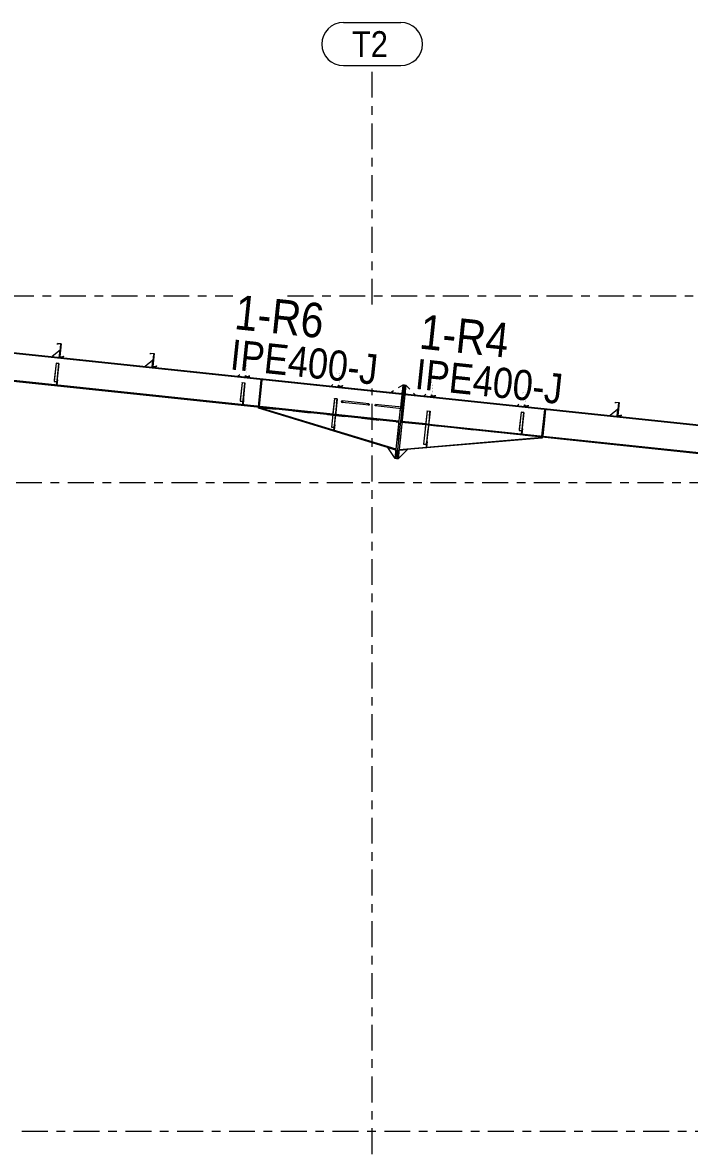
# Model space of a CAD drawing. Header units: millimetres. Extents: x -49 to 773, y -79 to 495.
# Drawn here: x 410.8 to 488, y 14.4 to 145.2 of the extents above; entities that cross this region are included whole.
import ezdxf

# ---------------------------------------------------------------- set-up
doc = ezdxf.new("R2010")
doc.units = ezdxf.units.MM
for name, pattern in [('XKITLINE00', [0]), ('XKITLINE02', [4, 2, -2]), ('XKITLINE03', [6, 3, -1, 1, -1])]:
    doc.linetypes.add(name, pattern=pattern)
for name, color, linetype, lineweight in [('Part', 2, 'Continuous', 0), ('PartMark', 7, 'Continuous', 0), ('S-grid', 1, 'Continuous', 0)]:
    doc.layers.add(name, color=color, linetype=linetype, lineweight=lineweight)
doc.styles.add('ARIAL', font='ARIAL.TTF')

# ---------------------------------------------------------------- blocks, each defined once
blk = doc.blocks.new('*A77')
at = {"layer": 'Part'}
blk.add_hatch(color=3, dxfattribs=at).paths.add_polyline_path([(457.62, 100.14), (457.62, 100.17), (457.96, 100.13), (457.9, 99.56), (457.88, 99.57), (457.94, 100.11)], flags=17)
blk = doc.blocks.new('*A78')
at = {"layer": 'Part'}
blk.add_hatch(color=3, dxfattribs=at).paths.add_polyline_path([(468.5, 100.03), (468.5, 100.05), (468.84, 100.01), (468.79, 99.59), (468.77, 99.59), (468.82, 99.99)], flags=17)
blk = doc.blocks.new('*A83')
at = {"layer": 'Part'}
blk.add_hatch(color=3, dxfattribs=at).paths.add_polyline_path([(414.63, 105.71), (414.64, 105.73), (414.97, 105.69), (414.92, 105.27), (414.91, 105.28), (414.95, 105.68)], flags=17)
blk = doc.blocks.new('*A114')
at = {"layer": 'Part'}
blk.add_hatch(color=3, dxfattribs=at).paths.add_polyline_path([(415.45, 106.43), (415.46, 106.54), (415.48, 106.54), (415.46, 106.41), (415.05, 106.46), (415.21, 107.95), (414.82, 107.99), (414.81, 107.88), (414.79, 107.88), (414.81, 108.01), (415.22, 107.96), (415.06, 106.47)], flags=17)
blk = doc.blocks.new('*A115')
at = {"layer": 'Part'}
blk.add_hatch(color=3, dxfattribs=at).paths.add_polyline_path([(415.45, 106.43), (415.46, 106.54), (415.48, 106.54), (415.46, 106.41), (415.05, 106.46), (415.21, 107.95), (414.82, 107.99), (414.81, 107.88), (414.79, 107.88), (414.81, 108.01), (415.22, 107.96), (415.06, 106.47)], flags=17)
blk = doc.blocks.new('*A130')
at = {"layer": 'Part'}
blk.add_hatch(color=3, dxfattribs=at).paths.add_polyline_path([(458.54, 101.88), (458.56, 101.99), (458.57, 101.99), (458.56, 101.87), (458.14, 101.91), (458.3, 103.4), (457.92, 103.45), (457.9, 103.34), (457.89, 103.34), (457.9, 103.46), (458.32, 103.42), (458.16, 101.92)], flags=17)
blk = doc.blocks.new('*A131')
at = {"layer": 'Part'}
blk.add_hatch(color=3, dxfattribs=at).paths.add_polyline_path([(458.54, 101.88), (458.56, 101.99), (458.57, 101.99), (458.56, 101.87), (458.14, 101.91), (458.3, 103.4), (457.92, 103.45), (457.9, 103.34), (457.89, 103.34), (457.9, 103.46), (458.32, 103.42), (458.16, 101.92)], flags=17)
blk = doc.blocks.new('*A132')
at = {"layer": 'Part'}
blk.add_hatch(color=3, dxfattribs=at).paths.add_polyline_path([(469.32, 100.75), (469.33, 100.86), (469.34, 100.86), (469.33, 100.73), (468.92, 100.77), (469.07, 102.27), (468.69, 102.31), (468.68, 102.2), (468.66, 102.2), (468.68, 102.33), (469.09, 102.28), (468.93, 100.79)], flags=17)
blk = doc.blocks.new('*A133')
at = {"layer": 'Part'}
blk.add_hatch(color=3, dxfattribs=at).paths.add_polyline_path([(469.32, 100.75), (469.33, 100.86), (469.34, 100.86), (469.33, 100.73), (468.92, 100.77), (469.07, 102.27), (468.69, 102.31), (468.68, 102.2), (468.66, 102.2), (468.68, 102.33), (469.09, 102.28), (468.93, 100.79)], flags=17)
blk = doc.blocks.new('*A134')
at = {"layer": 'Part'}
blk.add_hatch(color=3, dxfattribs=at).paths.add_polyline_path([(480.09, 99.61), (480.1, 99.72), (480.12, 99.72), (480.1, 99.59), (479.69, 99.64), (479.85, 101.13), (479.46, 101.17), (479.45, 101.06), (479.44, 101.06), (479.45, 101.19), (479.86, 101.15), (479.71, 99.65)], flags=17)
blk = doc.blocks.new('*A135')
at = {"layer": 'Part'}
blk.add_hatch(color=3, dxfattribs=at).paths.add_polyline_path([(480.09, 99.61), (480.1, 99.72), (480.12, 99.72), (480.1, 99.59), (479.69, 99.64), (479.85, 101.13), (479.46, 101.17), (479.45, 101.06), (479.44, 101.06), (479.45, 101.19), (479.86, 101.15), (479.71, 99.65)], flags=17)
blk = doc.blocks.new('*A153')
at = {"layer": 'Part'}
blk.add_hatch(color=3, dxfattribs=at).paths.add_polyline_path([(454.73, 100.6), (454.8, 100.56), (454.83, 100.5), (454.79, 100.45), (454.71, 100.43), (454.63, 100.46), (454.61, 100.52), (454.65, 100.58)], flags=17)
blk = doc.blocks.new('*A155')
at = {"layer": 'Part'}
blk.add_hatch(color=3, dxfattribs=at).paths.add_polyline_path([(426.22, 105.29), (426.23, 105.4), (426.25, 105.4), (426.24, 105.28), (425.82, 105.32), (425.98, 106.81), (425.59, 106.85), (425.58, 106.74), (425.57, 106.75), (425.58, 106.87), (426, 106.83), (425.84, 105.33)], flags=17)
blk = doc.blocks.new('*A156')
at = {"layer": 'Part'}
blk.add_hatch(color=3, dxfattribs=at).paths.add_polyline_path([(426.22, 105.29), (426.23, 105.4), (426.25, 105.4), (426.24, 105.28), (425.82, 105.32), (425.98, 106.81), (425.59, 106.85), (425.58, 106.74), (425.57, 106.75), (425.58, 106.87), (426, 106.83), (425.84, 105.33)], flags=17)
blk = doc.blocks.new('*A157')
at = {"layer": 'Part'}
blk.add_hatch(color=3, dxfattribs=at).paths.add_polyline_path([(437, 104.16), (437.01, 104.27), (437.02, 104.26), (437.01, 104.14), (436.6, 104.18), (436.75, 105.68), (436.37, 105.72), (436.36, 105.61), (436.34, 105.61), (436.36, 105.73), (436.77, 105.69), (436.61, 104.2)], flags=17)
blk = doc.blocks.new('*A158')
at = {"layer": 'Part'}
blk.add_hatch(color=3, dxfattribs=at).paths.add_polyline_path([(437, 104.16), (437.01, 104.27), (437.02, 104.26), (437.01, 104.14), (436.6, 104.18), (436.75, 105.68), (436.37, 105.72), (436.36, 105.61), (436.34, 105.61), (436.36, 105.73), (436.77, 105.69), (436.61, 104.2)], flags=17)
blk = doc.blocks.new('*A159')
at = {"layer": 'Part'}
blk.add_hatch(color=3, dxfattribs=at).paths.add_polyline_path([(447.77, 103.02), (447.78, 103.13), (447.8, 103.13), (447.78, 103), (447.37, 103.05), (447.53, 104.54), (447.14, 104.58), (447.13, 104.47), (447.12, 104.47), (447.13, 104.6), (447.54, 104.55), (447.39, 103.06)], flags=17)
blk = doc.blocks.new('*A160')
at = {"layer": 'Part'}
blk.add_hatch(color=3, dxfattribs=at).paths.add_polyline_path([(447.77, 103.02), (447.78, 103.13), (447.8, 103.13), (447.78, 103), (447.37, 103.05), (447.53, 104.54), (447.14, 104.58), (447.13, 104.47), (447.12, 104.47), (447.13, 104.6), (447.54, 104.55), (447.39, 103.06)], flags=17)
blk = doc.blocks.new('*A161')
at = {"layer": 'Part'}
blk.add_hatch(color=3, dxfattribs=at).paths.add_polyline_path([(447.79, 101.33), (447.87, 101.29), (447.89, 101.23), (447.85, 101.18), (447.77, 101.16), (447.7, 101.19), (447.67, 101.26), (447.71, 101.31)], flags=17)
blk = doc.blocks.new('*A162')
at = {"layer": 'Part'}
blk.add_hatch(color=3, dxfattribs=at).paths.add_polyline_path([(446.88, 101.59), (446.88, 101.62), (447.21, 101.58), (447.16, 101.06), (447.14, 101.07), (447.2, 101.56)], flags=17)
blk = doc.blocks.new('*A163')
at = {"layer": 'Part'}
blk.add_hatch(color=3, dxfattribs=at).paths.add_polyline_path([(436.18, 103.44), (436.18, 103.46), (436.52, 103.42), (436.47, 103), (436.45, 103), (436.5, 103.4)], flags=17)
blk = doc.blocks.new('*A398')
at = {"layer": 'S-grid', "color": 1, "linetype": 'XKITLINE03', "lineweight": 0}
for p, q in [((259.07, 113.54), (435.1, 113.54)), ((441.46, 113.54), (568.22, 113.54))]:
    blk.add_line(p, q, dxfattribs=at)
blk = doc.blocks.new('*A399')
at = {"layer": 'S-grid', "color": 1, "linetype": 'XKITLINE03', "lineweight": 0}
blk.add_line((-10, 91.88), (568.22, 91.88), dxfattribs=at)
blk = doc.blocks.new('*A400')
at = {"layer": 'S-grid', "color": 1, "linetype": 'XKITLINE03', "lineweight": 0}
blk.add_line((56.67, 16.67), (568.22, 16.67), dxfattribs=at)
blk = doc.blocks.new('*A681')
at = {"layer": 'S-grid', "color": 1, "linetype": 'XKITLINE03', "lineweight": 0}
for p, q in [((451.25, 112.51), (451.25, 140.21)), ((451.25, -10), (451.25, 102.76))]:
    blk.add_line(p, q, dxfattribs=at)
at = {"layer": 'S-grid', "color": 3, "style": 'ARIAL', "width": 0.85}
blk.add_text('T2', height=3, dxfattribs=at).set_placement((448.92, 141.21))
blk = doc.blocks.new('*A685')
at = {"layer": 'Part', "color": 7, "linetype": 'XKITLINE02', "lineweight": 0}
for p, q in [((382.07, 109.74), (381.74, 106.64)), ((382.07, 109.77), (382.08, 109.85)), ((454.72, 102.19), (454.37, 98.87)), ((447.01, 99.65), (446.68, 99.68)), ((447.02, 99.76), (446.69, 99.79))]:
    blk.add_line(p, q, dxfattribs=at)
at = {"layer": 'Part', "color": 2, "linetype": 'XKITLINE00', "lineweight": 0}
for p, q in [((382.07, 109.77), (382.07, 109.74)), ((454.71, 102.08), (382.07, 109.74)), ((382.08, 109.85), (454.72, 102.19)), ((381.74, 106.64), (381.73, 106.54)), ((446.68, 99.68), (381.73, 106.54)), ((446.69, 99.79), (381.74, 106.64)), ((454.37, 98.87), (447.01, 99.65)), ((454.38, 98.98), (447.02, 99.76))]:
    blk.add_line(p, q, dxfattribs=at)
blk = doc.blocks.new('*A701')
at = {"layer": 'Part', "color": 7, "linetype": 'XKITLINE02', "lineweight": 0}
for p, q in [((454.69, 98.72), (454.36, 95.61)), ((470.96, 97.12), (454.82, 98.83))]:
    blk.add_line(p, q, dxfattribs=at)
at = {"layer": 'Part', "color": 2, "linetype": 'XKITLINE00', "lineweight": 0}
for p, q in [((454.82, 98.83), (454.69, 98.72)), ((470.96, 97.02), (454.36, 95.61)), ((454.37, 95.72), (470.96, 97.12)), ((470.96, 97.12), (470.96, 97.02))]:
    blk.add_line(p, q, dxfattribs=at)
blk = doc.blocks.new('*A702')
at = {"layer": 'Part', "color": 7, "linetype": 'XKITLINE02', "lineweight": 0}
for p, q in [((457.58, 96.61), (457.52, 95.98)), ((457.52, 95.98), (457.56, 95.98)), ((457.53, 96.11), (457.57, 96.1)), ((457.56, 95.98), (457.62, 96.6)), ((457.62, 96.6), (457.58, 96.61))]:
    blk.add_line(p, q, dxfattribs=at)
blk = doc.blocks.new('*A703')
at = {"layer": 'Part', "color": 2, "linetype": 'XKITLINE00', "lineweight": 0}
for p, q in [((457.56, 96.41), (457.52, 95.98)), ((457.62, 96.6), (457.56, 95.99)), ((457.58, 96.61), (457.62, 96.6))]:
    blk.add_line(p, q, dxfattribs=at)
at = {"layer": 'Part', "color": 7, "linetype": 'XKITLINE02', "lineweight": 0}
for p, q in [((457.56, 95.98), (457.52, 95.98)), ((457.53, 96.11), (457.57, 96.1)), ((457.56, 96.41), (457.58, 96.61)), ((457.56, 95.99), (457.56, 95.98))]:
    blk.add_line(p, q, dxfattribs=at)
blk = doc.blocks.new('*A704')
at = {"layer": 'Part', "color": 2, "linetype": 'XKITLINE00', "lineweight": 0}
blk.add_line((453.92, 94.65), (453.07, 95.93), dxfattribs=at)
at = {"layer": 'Part', "color": 7, "linetype": 'XKITLINE02', "lineweight": 0}
for p, q in [((453.07, 95.93), (454.03, 95.64)), ((454.03, 95.64), (453.92, 94.65))]:
    blk.add_line(p, q, dxfattribs=at)
blk = doc.blocks.new('*A705')
at = {"layer": 'Part', "color": 2, "linetype": 'XKITLINE00', "lineweight": 0}
blk.add_line((455.35, 95.69), (454.25, 94.61), dxfattribs=at)
at = {"layer": 'Part', "color": 7, "linetype": 'XKITLINE02', "lineweight": 0}
for p, q in [((454.25, 94.61), (454.36, 95.61)), ((454.36, 95.61), (455.35, 95.69))]:
    blk.add_line(p, q, dxfattribs=at)
blk = doc.blocks.new('*A706')
at = {"layer": 'Part', "color": 7, "linetype": 'XKITLINE02', "lineweight": 0}
for p, q in [((468.63, 98.11), (468.57, 97.48)), ((468.61, 97.48), (468.68, 98.1)), ((468.68, 98.1), (468.63, 98.11)), ((468.57, 97.48), (468.61, 97.48)), ((468.58, 97.61), (468.62, 97.6))]:
    blk.add_line(p, q, dxfattribs=at)
blk = doc.blocks.new('*A707')
at = {"layer": 'Part', "color": 7, "linetype": 'XKITLINE02', "lineweight": 0}
for p, q in [((468.61, 97.85), (468.63, 98.11)), ((468.61, 97.48), (468.57, 97.48)), ((468.58, 97.61), (468.62, 97.6))]:
    blk.add_line(p, q, dxfattribs=at)
at = {"layer": 'Part', "color": 2, "linetype": 'XKITLINE00', "lineweight": 0}
for p, q in [((468.68, 98.1), (468.61, 97.48)), ((468.63, 98.11), (468.68, 98.1)), ((468.57, 97.48), (468.61, 97.85))]:
    blk.add_line(p, q, dxfattribs=at)
blk = doc.blocks.new('*A708')
at = {"layer": 'Part', "color": 2, "linetype": 'XKITLINE00', "lineweight": 0}
for p, q in [((454.82, 103.18), (454.55, 100.61)), ((454.99, 103.17), (454.72, 100.6)), ((454.99, 103.17), (454.82, 103.18)), ((453.92, 94.65), (454.53, 100.45)), ((454.7, 100.43), (454.09, 94.63)), ((454.09, 94.63), (453.92, 94.65))]:
    blk.add_line(p, q, dxfattribs=at)
at = {"layer": 'Part', "color": 7, "linetype": 'XKITLINE02', "lineweight": 0}
for p, q in [((454.7, 100.43), (454.99, 103.17)), ((454.55, 100.61), (454.53, 100.45)), ((454.72, 100.6), (454.7, 100.43)), ((454.7, 100.43), (454.7, 100.43))]:
    blk.add_line(p, q, dxfattribs=at)
blk = doc.blocks.new('*A709')
at = {"layer": 'Part', "color": 2, "linetype": 'XKITLINE00', "lineweight": 0}
for p, q in [((455.15, 103.15), (454.25, 94.61)), ((454.72, 100.6), (454.99, 103.17)), ((454.99, 103.17), (455.15, 103.15)), ((454.7, 100.43), (454.09, 94.63)), ((454.25, 94.61), (454.09, 94.63))]:
    blk.add_line(p, q, dxfattribs=at)
at = {"layer": 'Part', "color": 7, "linetype": 'XKITLINE02', "lineweight": 0}
for p in [(454.72, 100.6), (454.7, 100.43), (454.7, 100.43)]:
    blk.add_line(p, (454.7, 100.43), dxfattribs=at)
blk = doc.blocks.new('*A710')
at = {"layer": 'Part', "color": 2, "linetype": 'XKITLINE00', "lineweight": 0}
blk.add_line((457.48, 102.1), (457.26, 101.92), dxfattribs=at)
at = {"layer": 'Part', "color": 7, "linetype": 'XKITLINE02', "lineweight": 0}
for p, q in [((458.09, 101.83), (458.11, 102.03)), ((457.26, 101.92), (458.09, 101.83))]:
    blk.add_line(p, q, dxfattribs=at)
blk = doc.blocks.new('*A711')
at = {"layer": 'Part', "color": 2, "linetype": 'XKITLINE00', "lineweight": 0}
for p, q in [((458.11, 102.03), (458.09, 101.83)), ((458.14, 101.91), (458.13, 101.83))]:
    blk.add_line(p, q, dxfattribs=at)
at = {"layer": 'Part', "color": 7, "linetype": 'XKITLINE02', "lineweight": 0}
for p, q in [((458.14, 101.91), (458.15, 102.03)), ((458.13, 101.83), (458.09, 101.83))]:
    blk.add_line(p, q, dxfattribs=at)
blk = doc.blocks.new('*A712')
at = {"layer": 'Part', "color": 7, "linetype": 'XKITLINE02', "lineweight": 0}
for p, q in [((457.62, 100.17), (457.22, 96.33)), ((457.94, 100.11), (457.51, 96.12)), ((457.53, 96.12), (457.96, 100.13)), ((457.22, 96.34), (457.55, 96.31)), ((457.22, 96.33), (457.53, 96.3)), ((457.51, 96.12), (457.53, 96.12))]:
    blk.add_line(p, q, dxfattribs=at)
blk = doc.blocks.new('*A713')
at = {"layer": 'Part', "color": 2, "linetype": 'XKITLINE00', "lineweight": 0}
for p, q in [((457.62, 100.14), (457.22, 96.33)), ((457.88, 99.57), (457.51, 96.12)), ((457.96, 100.13), (457.56, 96.41)), ((457.62, 100.14), (457.62, 100.17)), ((457.62, 100.17), (457.96, 100.13)), ((457.94, 100.11), (457.62, 100.14)), ((457.88, 99.57), (457.94, 100.11)), ((457.88, 99.57), (457.9, 99.56)), ((457.22, 96.33), (457.53, 96.3)), ((457.51, 96.12), (457.53, 96.12))]:
    blk.add_line(p, q, dxfattribs=at)
at = {"layer": 'Part', "color": 7, "linetype": 'XKITLINE02', "lineweight": 0}
for p, q in [((457.22, 96.34), (457.55, 96.31)), ((457.53, 96.12), (457.56, 96.41))]:
    blk.add_line(p, q, dxfattribs=at)
blk = doc.blocks.new('*A714')
at = {"layer": 'Part', "color": 2, "linetype": 'XKITLINE00', "lineweight": 0}
for p, q in [((453.74, 102.49), (453.47, 102.32)), ((454.82, 103.18), (454.28, 102.84)), ((454.59, 102.2), (454.73, 102.31))]:
    blk.add_line(p, q, dxfattribs=at)
at = {"layer": 'Part', "color": 7, "linetype": 'XKITLINE02', "lineweight": 0}
for p, q in [((453.47, 102.32), (454.59, 102.2)), ((454.82, 103.18), (454.73, 102.31))]:
    blk.add_line(p, q, dxfattribs=at)
blk = doc.blocks.new('*A715')
at = {"layer": 'Part', "color": 7, "linetype": 'XKITLINE02', "lineweight": 0}
for p, q in [((455.06, 102.28), (455.15, 103.15)), ((455.17, 102.14), (456.29, 102.02))]:
    blk.add_line(p, q, dxfattribs=at)
at = {"layer": 'Part', "color": 2, "linetype": 'XKITLINE00', "lineweight": 0}
for p, q in [((455.17, 102.14), (455.06, 102.28)), ((455.61, 102.7), (455.15, 103.15)), ((456.29, 102.02), (456.06, 102.25))]:
    blk.add_line(p, q, dxfattribs=at)
blk = doc.blocks.new('*A716')
at = {"layer": 'Part', "color": 2, "linetype": 'XKITLINE00', "lineweight": 0}
blk.add_line((479.73, 100.39), (478.81, 99.65), dxfattribs=at)
at = {"layer": 'Part', "color": 7, "linetype": 'XKITLINE02', "lineweight": 0}
for p, q in [((478.81, 99.65), (479.64, 99.56)), ((479.64, 99.56), (479.73, 100.39))]:
    blk.add_line(p, q, dxfattribs=at)
blk = doc.blocks.new('*A717')
at = {"layer": 'Part', "color": 2, "linetype": 'XKITLINE00', "lineweight": 0}
for p, q in [((479.8, 101.05), (479.64, 99.56)), ((479.84, 101.05), (479.8, 101.05)), ((479.69, 99.64), (479.68, 99.56))]:
    blk.add_line(p, q, dxfattribs=at)
at = {"layer": 'Part', "color": 7, "linetype": 'XKITLINE02', "lineweight": 0}
for p, q in [((479.69, 99.64), (479.84, 101.05)), ((479.68, 99.56), (479.64, 99.56))]:
    blk.add_line(p, q, dxfattribs=at)
blk = doc.blocks.new('*A718')
at = {"layer": 'Part', "color": 2, "linetype": 'XKITLINE00', "lineweight": 0}
blk.add_line((468.26, 100.96), (468.04, 100.78), dxfattribs=at)
at = {"layer": 'Part', "color": 7, "linetype": 'XKITLINE02', "lineweight": 0}
for p, q in [((468.04, 100.78), (468.87, 100.7)), ((468.87, 100.7), (468.89, 100.9))]:
    blk.add_line(p, q, dxfattribs=at)
blk = doc.blocks.new('*A719')
at = {"layer": 'Part', "color": 2, "linetype": 'XKITLINE00', "lineweight": 0}
for p, q in [((468.89, 100.9), (468.87, 100.7)), ((468.92, 100.77), (468.91, 100.69))]:
    blk.add_line(p, q, dxfattribs=at)
at = {"layer": 'Part', "color": 7, "linetype": 'XKITLINE02', "lineweight": 0}
for p, q in [((468.92, 100.77), (468.93, 100.89)), ((468.91, 100.69), (468.87, 100.7))]:
    blk.add_line(p, q, dxfattribs=at)
blk = doc.blocks.new('*A720')
at = {"layer": 'Part', "color": 7, "linetype": 'XKITLINE02', "lineweight": 0}
for p, q in [((468.5, 100.05), (468.28, 97.91)), ((468.82, 99.99), (468.57, 97.63)), ((468.58, 97.62), (468.84, 100.01)), ((468.28, 97.92), (468.61, 97.89)), ((468.28, 97.91), (468.59, 97.87)), ((468.57, 97.63), (468.58, 97.62))]:
    blk.add_line(p, q, dxfattribs=at)
blk = doc.blocks.new('*A721')
at = {"layer": 'Part', "color": 2, "linetype": 'XKITLINE00', "lineweight": 0}
for p, q in [((468.5, 100.03), (468.28, 97.91)), ((468.5, 100.03), (468.5, 100.05)), ((468.5, 100.05), (468.84, 100.01)), ((468.82, 99.99), (468.5, 100.03)), ((468.77, 99.59), (468.57, 97.63)), ((468.84, 100.01), (468.61, 97.85)), ((468.77, 99.59), (468.82, 99.99)), ((468.77, 99.59), (468.79, 99.59)), ((468.28, 97.91), (468.59, 97.87)), ((468.57, 97.63), (468.58, 97.62))]:
    blk.add_line(p, q, dxfattribs=at)
at = {"layer": 'Part', "color": 7, "linetype": 'XKITLINE02', "lineweight": 0}
for p, q in [((468.28, 97.92), (468.61, 97.89)), ((468.58, 97.62), (468.61, 97.85))]:
    blk.add_line(p, q, dxfattribs=at)
blk = doc.blocks.new('*A722')
at = {"layer": 'Part', "color": 7, "linetype": 'XKITLINE02', "lineweight": 0}
for p, q in [((471.25, 100.34), (470.93, 97.24)), ((471.33, 100.33), (471.01, 97.23)), ((471.24, 100.21), (471.32, 100.2)), ((471.25, 100.34), (471.33, 100.33)), ((471.01, 97.23), (470.93, 97.24)), ((471.02, 97.35), (470.94, 97.36))]:
    blk.add_line(p, q, dxfattribs=at)
blk = doc.blocks.new('*A723')
at = {"layer": 'Part', "color": 2, "linetype": 'XKITLINE00', "lineweight": 0}
for p, q in [((470.93, 97.24), (471.25, 100.34)), ((471.33, 100.33), (471.01, 97.23))]:
    blk.add_line(p, q, dxfattribs=at)
at = {"layer": 'Part', "color": 7, "linetype": 'XKITLINE02', "lineweight": 0}
for p, q in [((471.24, 100.21), (471.32, 100.2)), ((471.25, 100.34), (471.33, 100.33)), ((470.93, 97.24), (471.01, 97.23)), ((470.94, 97.36), (471.02, 97.35))]:
    blk.add_line(p, q, dxfattribs=at)
blk = doc.blocks.new('*A772')
at = {"layer": 'Part', "color": 7, "linetype": 'XKITLINE02', "lineweight": 0}
for p, q in [((414.77, 103.79), (414.7, 103.17)), ((414.74, 103.16), (414.81, 103.78)), ((414.81, 103.78), (414.77, 103.79)), ((414.7, 103.17), (414.74, 103.16)), ((414.71, 103.29), (414.76, 103.29))]:
    blk.add_line(p, q, dxfattribs=at)
blk = doc.blocks.new('*A773')
at = {"layer": 'Part', "color": 2, "linetype": 'XKITLINE00', "lineweight": 0}
for p, q in [((414.7, 103.17), (414.74, 103.53)), ((414.81, 103.78), (414.74, 103.16)), ((414.77, 103.79), (414.81, 103.78))]:
    blk.add_line(p, q, dxfattribs=at)
at = {"layer": 'Part', "color": 7, "linetype": 'XKITLINE02', "lineweight": 0}
for p, q in [((414.74, 103.53), (414.77, 103.79)), ((414.74, 103.16), (414.7, 103.17)), ((414.71, 103.29), (414.76, 103.29))]:
    blk.add_line(p, q, dxfattribs=at)
blk = doc.blocks.new('*A774')
at = {"layer": 'Part', "color": 2, "linetype": 'XKITLINE00', "lineweight": 0}
blk.add_line((415.09, 107.21), (414.17, 106.47), dxfattribs=at)
at = {"layer": 'Part', "color": 7, "linetype": 'XKITLINE02', "lineweight": 0}
for p, q in [((414.17, 106.47), (415, 106.38)), ((415, 106.38), (415.09, 107.21))]:
    blk.add_line(p, q, dxfattribs=at)
blk = doc.blocks.new('*A775')
at = {"layer": 'Part', "color": 2, "linetype": 'XKITLINE00', "lineweight": 0}
for p, q in [((415.16, 107.87), (415, 106.38)), ((415.2, 107.87), (415.16, 107.87)), ((415.05, 106.46), (415.04, 106.37))]:
    blk.add_line(p, q, dxfattribs=at)
at = {"layer": 'Part', "color": 7, "linetype": 'XKITLINE02', "lineweight": 0}
for p, q in [((415.05, 106.46), (415.2, 107.87)), ((415.04, 106.37), (415, 106.38))]:
    blk.add_line(p, q, dxfattribs=at)
blk = doc.blocks.new('*A776')
at = {"layer": 'Part', "color": 7, "linetype": 'XKITLINE02', "lineweight": 0}
for p, q in [((414.64, 105.73), (414.41, 103.59)), ((414.95, 105.68), (414.7, 103.31)), ((414.72, 103.31), (414.97, 105.69)), ((414.41, 103.6), (414.74, 103.57)), ((414.41, 103.59), (414.73, 103.56)), ((414.7, 103.31), (414.72, 103.31))]:
    blk.add_line(p, q, dxfattribs=at)
blk = doc.blocks.new('*A777')
at = {"layer": 'Part', "color": 2, "linetype": 'XKITLINE00', "lineweight": 0}
for p, q in [((414.63, 105.71), (414.41, 103.59)), ((414.63, 105.71), (414.64, 105.73)), ((414.95, 105.68), (414.63, 105.71)), ((414.64, 105.73), (414.97, 105.69)), ((414.91, 105.28), (414.7, 103.31)), ((414.97, 105.69), (414.74, 103.53)), ((414.91, 105.28), (414.95, 105.68)), ((414.91, 105.28), (414.92, 105.27)), ((414.41, 103.59), (414.73, 103.56)), ((414.7, 103.31), (414.72, 103.31))]:
    blk.add_line(p, q, dxfattribs=at)
at = {"layer": 'Part', "color": 7, "linetype": 'XKITLINE02', "lineweight": 0}
for p, q in [((414.41, 103.6), (414.74, 103.57)), ((414.72, 103.31), (414.74, 103.53))]:
    blk.add_line(p, q, dxfattribs=at)
blk = doc.blocks.new('*A838')
at = {"layer": 'Part', "color": 2, "linetype": 'XKITLINE00', "lineweight": 0}
for p, q in [((414.79, 107.88), (414.81, 108.01)), ((414.81, 107.88), (414.79, 107.88)), ((414.81, 108.01), (415.22, 107.96)), ((414.82, 107.99), (414.81, 107.88)), ((415.21, 107.95), (414.82, 107.99)), ((415.05, 106.46), (415.21, 107.95)), ((415.22, 107.96), (415.06, 106.47)), ((415.46, 106.41), (415.05, 106.46)), ((415.06, 106.47), (415.45, 106.43)), ((415.45, 106.43), (415.46, 106.54)), ((415.46, 106.54), (415.48, 106.54)), ((415.48, 106.54), (415.46, 106.41))]:
    blk.add_line(p, q, dxfattribs=at)
blk = doc.blocks.new('*A839')
at = {"layer": 'Part', "color": 2, "linetype": 'XKITLINE00', "lineweight": 0}
for p, q in [((414.79, 107.88), (414.81, 108.01)), ((414.81, 107.88), (414.79, 107.88)), ((414.81, 108.01), (415.22, 107.96)), ((414.82, 107.99), (414.81, 107.88)), ((415.21, 107.95), (414.82, 107.99)), ((415.05, 106.46), (415.21, 107.95)), ((415.22, 107.96), (415.06, 106.47)), ((415.46, 106.41), (415.05, 106.46)), ((415.06, 106.47), (415.45, 106.43)), ((415.45, 106.43), (415.46, 106.54)), ((415.46, 106.54), (415.48, 106.54)), ((415.48, 106.54), (415.46, 106.41))]:
    blk.add_line(p, q, dxfattribs=at)
blk = doc.blocks.new('*A876')
at = {"layer": 'Part', "color": 7, "linetype": 'XKITLINE02', "lineweight": 0}
for p, q in [((454.7, 98.84), (455.05, 102.15)), ((457.78, 98.51), (457.45, 98.55)), ((457.8, 98.62), (457.46, 98.66)), ((554.14, 91.7), (550.39, 88.75)), ((543.97, 89.42), (543.64, 89.46)), ((543.98, 89.53), (543.65, 89.57))]:
    blk.add_line(p, q, dxfattribs=at)
at = {"layer": 'Part', "color": 2, "linetype": 'XKITLINE00', "lineweight": 0}
for p, q in [((554.02, 91.61), (455.04, 102.05)), ((455.05, 102.15), (554.14, 91.7)), ((457.45, 98.55), (454.7, 98.84)), ((457.46, 98.66), (454.71, 98.95)), ((543.64, 89.46), (457.78, 98.51)), ((543.65, 89.57), (457.8, 98.62)), ((550.39, 88.75), (543.97, 89.42)), ((550.51, 88.84), (543.98, 89.53))]:
    blk.add_line(p, q, dxfattribs=at)
blk = doc.blocks.new('*A877')
at = {"layer": 'Part', "color": 2, "linetype": 'XKITLINE00', "lineweight": 0}
for p, q in [((458.14, 101.91), (458.15, 102.03)), ((458.17, 102.03), (458.16, 101.92)), ((458.56, 101.87), (458.14, 101.91)), ((458.16, 101.92), (458.54, 101.88)), ((458.54, 101.88), (458.55, 101.99)), ((458.55, 101.99), (458.56, 101.99)), ((458.56, 101.99), (458.57, 101.99)), ((458.57, 101.98), (458.56, 101.87)), ((458.57, 101.99), (458.57, 101.98))]:
    blk.add_line(p, q, dxfattribs=at)
blk = doc.blocks.new('*A878')
at = {"layer": 'Part', "color": 2, "linetype": 'XKITLINE00', "lineweight": 0}
for p, q in [((458.14, 101.91), (458.15, 102.03)), ((458.17, 102.03), (458.16, 101.92)), ((458.56, 101.87), (458.14, 101.91)), ((458.16, 101.92), (458.54, 101.88)), ((458.54, 101.88), (458.55, 101.99)), ((458.55, 101.99), (458.56, 101.99)), ((458.56, 101.99), (458.57, 101.99)), ((458.57, 101.98), (458.56, 101.87)), ((458.57, 101.99), (458.57, 101.98))]:
    blk.add_line(p, q, dxfattribs=at)
blk = doc.blocks.new('*A879')
at = {"layer": 'Part', "color": 2, "linetype": 'XKITLINE00', "lineweight": 0}
for p, q in [((468.92, 100.77), (468.93, 100.89)), ((469.33, 100.73), (468.92, 100.77)), ((468.94, 100.89), (468.93, 100.79)), ((468.93, 100.79), (469.32, 100.75)), ((469.32, 100.75), (469.33, 100.85)), ((469.33, 100.86), (469.34, 100.86)), ((469.33, 100.85), (469.33, 100.86)), ((469.34, 100.85), (469.33, 100.73)), ((469.34, 100.86), (469.34, 100.85))]:
    blk.add_line(p, q, dxfattribs=at)
blk = doc.blocks.new('*A880')
at = {"layer": 'Part', "color": 2, "linetype": 'XKITLINE00', "lineweight": 0}
for p, q in [((468.92, 100.77), (468.93, 100.89)), ((469.33, 100.73), (468.92, 100.77)), ((468.94, 100.89), (468.93, 100.79)), ((468.93, 100.79), (469.32, 100.75)), ((469.32, 100.75), (469.33, 100.85)), ((469.33, 100.86), (469.34, 100.86)), ((469.33, 100.85), (469.33, 100.86)), ((469.34, 100.85), (469.33, 100.73)), ((469.34, 100.86), (469.34, 100.85))]:
    blk.add_line(p, q, dxfattribs=at)
blk = doc.blocks.new('*A881')
at = {"layer": 'Part', "color": 2, "linetype": 'XKITLINE00', "lineweight": 0}
for p, q in [((479.44, 101.06), (479.45, 101.19)), ((479.45, 101.06), (479.44, 101.06)), ((479.45, 101.19), (479.86, 101.15)), ((479.46, 101.17), (479.45, 101.06)), ((479.85, 101.13), (479.46, 101.17)), ((479.69, 99.64), (479.85, 101.13)), ((479.86, 101.15), (479.71, 99.65)), ((480.1, 99.59), (479.69, 99.64)), ((479.71, 99.65), (480.09, 99.61)), ((480.09, 99.61), (480.1, 99.72)), ((480.1, 99.72), (480.12, 99.72)), ((480.12, 99.72), (480.1, 99.59))]:
    blk.add_line(p, q, dxfattribs=at)
blk = doc.blocks.new('*A882')
at = {"layer": 'Part', "color": 2, "linetype": 'XKITLINE00', "lineweight": 0}
for p, q in [((479.44, 101.06), (479.45, 101.19)), ((479.45, 101.06), (479.44, 101.06)), ((479.45, 101.19), (479.86, 101.15)), ((479.46, 101.17), (479.45, 101.06)), ((479.85, 101.13), (479.46, 101.17)), ((479.69, 99.64), (479.85, 101.13)), ((479.86, 101.15), (479.71, 99.65)), ((480.1, 99.59), (479.69, 99.64)), ((479.71, 99.65), (480.09, 99.61)), ((480.09, 99.61), (480.1, 99.72)), ((480.1, 99.72), (480.12, 99.72)), ((480.12, 99.72), (480.1, 99.59))]:
    blk.add_line(p, q, dxfattribs=at)
blk = doc.blocks.new('*A900')
at = {"layer": 'Part', "color": 7, "linetype": 'XKITLINE02', "lineweight": 0}
for p, q in [((451.58, 100.84), (451.61, 100.9)), ((451.6, 100.78), (451.58, 100.84)), ((451.64, 100.75), (451.6, 100.78)), ((451.61, 100.9), (451.66, 100.92)), ((451.69, 100.77), (451.64, 100.75)), ((452.3, 100.68), (451.64, 100.75)), ((452.32, 100.85), (451.66, 100.92)), ((451.66, 100.92), (451.7, 100.89)), ((451.71, 100.83), (451.69, 100.77)), ((451.7, 100.89), (451.71, 100.83))]:
    blk.add_line(p, q, dxfattribs=at)
at = {"layer": 'Part', "color": 2, "linetype": 'XKITLINE00', "lineweight": 0}
for p, q in [((454.73, 100.6), (452.32, 100.85)), ((454.71, 100.43), (452.3, 100.68)), ((454.65, 100.58), (454.61, 100.52)), ((454.61, 100.52), (454.63, 100.46)), ((454.63, 100.46), (454.71, 100.43)), ((454.73, 100.6), (454.65, 100.58)), ((454.71, 100.43), (454.79, 100.45)), ((454.8, 100.56), (454.73, 100.6)), ((454.79, 100.45), (454.83, 100.5)), ((454.83, 100.5), (454.8, 100.56))]:
    blk.add_line(p, q, dxfattribs=at)
blk = doc.blocks.new('*A902')
at = {"layer": 'Part', "color": 2, "linetype": 'XKITLINE00', "lineweight": 0}
for p, q in [((425.57, 106.75), (425.58, 106.87)), ((425.58, 106.74), (425.57, 106.75)), ((425.58, 106.87), (426, 106.83)), ((425.59, 106.85), (425.58, 106.74)), ((425.98, 106.81), (425.59, 106.85)), ((425.82, 105.32), (425.98, 106.81)), ((426, 106.83), (425.84, 105.33)), ((426.24, 105.28), (425.82, 105.32)), ((425.84, 105.33), (426.22, 105.29)), ((426.22, 105.29), (426.23, 105.4)), ((426.23, 105.4), (426.25, 105.4)), ((426.25, 105.4), (426.24, 105.28))]:
    blk.add_line(p, q, dxfattribs=at)
blk = doc.blocks.new('*A903')
at = {"layer": 'Part', "color": 2, "linetype": 'XKITLINE00', "lineweight": 0}
for p, q in [((425.57, 106.75), (425.58, 106.87)), ((425.58, 106.74), (425.57, 106.75)), ((425.58, 106.87), (426, 106.83)), ((425.59, 106.85), (425.58, 106.74)), ((425.98, 106.81), (425.59, 106.85)), ((425.82, 105.32), (425.98, 106.81)), ((426, 106.83), (425.84, 105.33)), ((426.24, 105.28), (425.82, 105.32)), ((425.84, 105.33), (426.22, 105.29)), ((426.22, 105.29), (426.23, 105.4)), ((426.23, 105.4), (426.25, 105.4)), ((426.25, 105.4), (426.24, 105.28))]:
    blk.add_line(p, q, dxfattribs=at)
blk = doc.blocks.new('*A904')
at = {"layer": 'Part', "color": 2, "linetype": 'XKITLINE00', "lineweight": 0}
for p, q in [((436.6, 104.18), (436.61, 104.3)), ((437.01, 104.14), (436.6, 104.18)), ((436.62, 104.3), (436.61, 104.2)), ((436.61, 104.2), (437, 104.16)), ((437, 104.16), (437.01, 104.26)), ((437.01, 104.27), (437.02, 104.26)), ((437.01, 104.26), (437.01, 104.27)), ((437.02, 104.26), (437.01, 104.14)), ((437.02, 104.26), (437.02, 104.26))]:
    blk.add_line(p, q, dxfattribs=at)
blk = doc.blocks.new('*A905')
at = {"layer": 'Part', "color": 2, "linetype": 'XKITLINE00', "lineweight": 0}
for p, q in [((436.6, 104.18), (436.61, 104.3)), ((437.01, 104.14), (436.6, 104.18)), ((436.62, 104.3), (436.61, 104.2)), ((436.61, 104.2), (437, 104.16)), ((437, 104.16), (437.01, 104.26)), ((437.01, 104.27), (437.02, 104.26)), ((437.01, 104.26), (437.01, 104.27)), ((437.02, 104.26), (437.01, 104.14)), ((437.02, 104.26), (437.02, 104.26))]:
    blk.add_line(p, q, dxfattribs=at)
blk = doc.blocks.new('*A906')
at = {"layer": 'Part', "color": 2, "linetype": 'XKITLINE00', "lineweight": 0}
for p, q in [((447.37, 103.05), (447.38, 103.16)), ((447.78, 103), (447.37, 103.05)), ((447.4, 103.16), (447.39, 103.06)), ((447.39, 103.06), (447.77, 103.02)), ((447.77, 103.02), (447.78, 103.12)), ((447.78, 103.13), (447.8, 103.13)), ((447.78, 103.12), (447.78, 103.13)), ((447.8, 103.12), (447.78, 103)), ((447.8, 103.13), (447.8, 103.12))]:
    blk.add_line(p, q, dxfattribs=at)
blk = doc.blocks.new('*A907')
at = {"layer": 'Part', "color": 2, "linetype": 'XKITLINE00', "lineweight": 0}
for p, q in [((447.37, 103.05), (447.38, 103.16)), ((447.78, 103), (447.37, 103.05)), ((447.4, 103.16), (447.39, 103.06)), ((447.39, 103.06), (447.77, 103.02)), ((447.77, 103.02), (447.78, 103.12)), ((447.78, 103.13), (447.8, 103.13)), ((447.78, 103.12), (447.78, 103.13)), ((447.8, 103.12), (447.78, 103)), ((447.8, 103.13), (447.8, 103.12))]:
    blk.add_line(p, q, dxfattribs=at)
blk = doc.blocks.new('*A908')
at = {"layer": 'Part', "color": 2, "linetype": 'XKITLINE00', "lineweight": 0}
for p, q in [((447.71, 101.31), (447.67, 101.26)), ((447.67, 101.26), (447.7, 101.19)), ((447.7, 101.19), (447.77, 101.16)), ((447.79, 101.33), (447.71, 101.31)), ((447.77, 101.16), (447.85, 101.18)), ((450.18, 100.91), (447.77, 101.16)), ((450.2, 101.07), (447.79, 101.33)), ((447.79, 101.33), (447.87, 101.29)), ((447.85, 101.18), (447.89, 101.23)), ((447.89, 101.23), (447.87, 101.29))]:
    blk.add_line(p, q, dxfattribs=at)
at = {"layer": 'Part', "color": 7, "linetype": 'XKITLINE02', "lineweight": 0}
for p, q in [((450.84, 100.84), (450.18, 100.91)), ((450.86, 101), (450.2, 101.07)), ((450.79, 100.93), (450.81, 100.98)), ((450.8, 100.87), (450.79, 100.93)), ((450.84, 100.84), (450.8, 100.87)), ((450.81, 100.98), (450.86, 101)), ((450.89, 100.86), (450.84, 100.84)), ((450.86, 101), (450.9, 100.97)), ((450.92, 100.91), (450.89, 100.86)), ((450.9, 100.97), (450.92, 100.91))]:
    blk.add_line(p, q, dxfattribs=at)
blk = doc.blocks.new('*A909')
at = {"layer": 'Part', "color": 2, "linetype": 'XKITLINE00', "lineweight": 0}
for p, q in [((438.08, 100.49), (438.11, 100.59)), ((454.03, 95.64), (438.08, 100.49)), ((454.04, 95.75), (438.11, 100.59)), ((454.25, 98.89), (454.35, 98.75))]:
    blk.add_line(p, q, dxfattribs=at)
at = {"layer": 'Part', "color": 7, "linetype": 'XKITLINE02', "lineweight": 0}
for p, q in [((438.11, 100.59), (454.25, 98.89)), ((454.35, 98.75), (454.03, 95.64))]:
    blk.add_line(p, q, dxfattribs=at)
blk = doc.blocks.new('*A910')
at = {"layer": 'Part', "color": 2, "linetype": 'XKITLINE00', "lineweight": 0}
blk.add_line((425.86, 106.07), (424.94, 105.33), dxfattribs=at)
at = {"layer": 'Part', "color": 7, "linetype": 'XKITLINE02', "lineweight": 0}
for p, q in [((425.77, 105.24), (425.86, 106.07)), ((424.94, 105.33), (425.77, 105.24))]:
    blk.add_line(p, q, dxfattribs=at)
blk = doc.blocks.new('*A911')
at = {"layer": 'Part', "color": 2, "linetype": 'XKITLINE00', "lineweight": 0}
for p, q in [((425.93, 106.73), (425.77, 105.24)), ((425.97, 106.73), (425.93, 106.73)), ((425.82, 105.32), (425.81, 105.24))]:
    blk.add_line(p, q, dxfattribs=at)
at = {"layer": 'Part', "color": 7, "linetype": 'XKITLINE02', "lineweight": 0}
for p, q in [((425.82, 105.32), (425.97, 106.73)), ((425.81, 105.24), (425.77, 105.24))]:
    blk.add_line(p, q, dxfattribs=at)
blk = doc.blocks.new('*A912')
at = {"layer": 'Part', "color": 7, "linetype": 'XKITLINE02', "lineweight": 0}
for p, q in [((446.9, 98.56), (446.83, 97.94)), ((446.87, 97.94), (446.94, 98.56)), ((446.94, 98.56), (446.9, 98.56)), ((446.83, 97.94), (446.87, 97.94)), ((446.84, 98.06), (446.88, 98.06))]:
    blk.add_line(p, q, dxfattribs=at)
blk = doc.blocks.new('*A913')
at = {"layer": 'Part', "color": 2, "linetype": 'XKITLINE00', "lineweight": 0}
for p, q in [((446.83, 97.94), (446.87, 98.35)), ((446.94, 98.56), (446.87, 97.94)), ((446.9, 98.56), (446.94, 98.56)), ((446.87, 97.94), (446.83, 97.94))]:
    blk.add_line(p, q, dxfattribs=at)
at = {"layer": 'Part', "color": 7, "linetype": 'XKITLINE02', "lineweight": 0}
for p, q in [((446.87, 98.35), (446.9, 98.56)), ((446.84, 98.06), (446.88, 98.06))]:
    blk.add_line(p, q, dxfattribs=at)
blk = doc.blocks.new('*A914')
at = {"layer": 'Part', "color": 7, "linetype": 'XKITLINE02', "lineweight": 0}
for p, q in [((436.31, 101.52), (436.25, 100.89)), ((436.25, 100.89), (436.29, 100.89)), ((436.26, 101.02), (436.3, 101.01)), ((436.29, 100.89), (436.36, 101.51)), ((436.36, 101.51), (436.31, 101.52))]:
    blk.add_line(p, q, dxfattribs=at)
blk = doc.blocks.new('*A915')
at = {"layer": 'Part', "color": 2, "linetype": 'XKITLINE00', "lineweight": 0}
for p, q in [((436.25, 100.89), (436.29, 101.26)), ((436.36, 101.51), (436.29, 100.89)), ((436.31, 101.52), (436.36, 101.51))]:
    blk.add_line(p, q, dxfattribs=at)
at = {"layer": 'Part', "color": 7, "linetype": 'XKITLINE02', "lineweight": 0}
for p, q in [((436.29, 100.89), (436.25, 100.89)), ((436.26, 101.02), (436.3, 101.01)), ((436.29, 101.26), (436.31, 101.52))]:
    blk.add_line(p, q, dxfattribs=at)
blk = doc.blocks.new('*A916')
at = {"layer": 'Part', "color": 2, "linetype": 'XKITLINE00', "lineweight": 0}
blk.add_line((446.71, 103.23), (446.49, 103.06), dxfattribs=at)
at = {"layer": 'Part', "color": 7, "linetype": 'XKITLINE02', "lineweight": 0}
for p, q in [((446.49, 103.06), (447.32, 102.97)), ((447.32, 102.97), (447.34, 103.17))]:
    blk.add_line(p, q, dxfattribs=at)
blk = doc.blocks.new('*A917')
at = {"layer": 'Part', "color": 2, "linetype": 'XKITLINE00', "lineweight": 0}
for p, q in [((447.34, 103.17), (447.32, 102.97)), ((447.37, 103.05), (447.36, 102.96))]:
    blk.add_line(p, q, dxfattribs=at)
at = {"layer": 'Part', "color": 7, "linetype": 'XKITLINE02', "lineweight": 0}
for p, q in [((447.36, 102.96), (447.32, 102.97)), ((447.37, 103.05), (447.38, 103.16))]:
    blk.add_line(p, q, dxfattribs=at)
blk = doc.blocks.new('*A918')
at = {"layer": 'Part', "color": 7, "linetype": 'XKITLINE02', "lineweight": 0}
for p, q in [((446.88, 101.62), (446.53, 98.31)), ((447.2, 101.56), (446.83, 98.07)), ((446.84, 98.07), (447.21, 101.58)), ((446.53, 98.31), (446.85, 98.28)), ((446.54, 98.32), (446.87, 98.28)), ((446.83, 98.07), (446.84, 98.07))]:
    blk.add_line(p, q, dxfattribs=at)
blk = doc.blocks.new('*A919')
at = {"layer": 'Part', "color": 2, "linetype": 'XKITLINE00', "lineweight": 0}
for p, q in [((446.88, 101.59), (446.53, 98.31)), ((447.14, 101.07), (446.83, 98.07)), ((447.21, 101.58), (446.87, 98.35)), ((446.88, 101.59), (446.88, 101.62)), ((446.88, 101.62), (447.21, 101.58)), ((447.2, 101.56), (446.88, 101.59)), ((447.14, 101.07), (447.2, 101.56)), ((447.14, 101.07), (447.16, 101.06)), ((446.53, 98.31), (446.85, 98.28)), ((446.83, 98.07), (446.84, 98.07))]:
    blk.add_line(p, q, dxfattribs=at)
at = {"layer": 'Part', "color": 7, "linetype": 'XKITLINE02', "lineweight": 0}
for p, q in [((446.54, 98.32), (446.87, 98.28)), ((446.84, 98.07), (446.87, 98.35))]:
    blk.add_line(p, q, dxfattribs=at)
blk = doc.blocks.new('*A920')
at = {"layer": 'Part', "color": 2, "linetype": 'XKITLINE00', "lineweight": 0}
blk.add_line((435.94, 104.37), (435.72, 104.19), dxfattribs=at)
at = {"layer": 'Part', "color": 7, "linetype": 'XKITLINE02', "lineweight": 0}
for p, q in [((435.72, 104.19), (436.55, 104.11)), ((436.55, 104.11), (436.57, 104.3))]:
    blk.add_line(p, q, dxfattribs=at)
blk = doc.blocks.new('*A921')
at = {"layer": 'Part', "color": 2, "linetype": 'XKITLINE00', "lineweight": 0}
for p, q in [((436.57, 104.3), (436.55, 104.11)), ((436.6, 104.18), (436.59, 104.1))]:
    blk.add_line(p, q, dxfattribs=at)
at = {"layer": 'Part', "color": 7, "linetype": 'XKITLINE02', "lineweight": 0}
for p, q in [((436.59, 104.1), (436.55, 104.11)), ((436.6, 104.18), (436.61, 104.3))]:
    blk.add_line(p, q, dxfattribs=at)
blk = doc.blocks.new('*A922')
at = {"layer": 'Part', "color": 7, "linetype": 'XKITLINE02', "lineweight": 0}
for p, q in [((436.18, 103.46), (435.96, 101.32)), ((436.5, 103.4), (436.25, 101.04)), ((436.26, 101.03), (436.52, 103.42)), ((435.96, 101.33), (436.29, 101.3)), ((435.96, 101.32), (436.27, 101.28)), ((436.25, 101.04), (436.26, 101.03))]:
    blk.add_line(p, q, dxfattribs=at)
blk = doc.blocks.new('*A923')
at = {"layer": 'Part', "color": 2, "linetype": 'XKITLINE00', "lineweight": 0}
for p, q in [((436.18, 103.44), (435.96, 101.32)), ((436.18, 103.44), (436.18, 103.46)), ((436.18, 103.46), (436.52, 103.42)), ((436.5, 103.4), (436.18, 103.44)), ((436.52, 103.42), (436.29, 101.26)), ((436.45, 103), (436.5, 103.4)), ((436.45, 103), (436.25, 101.04)), ((436.45, 103), (436.47, 103)), ((435.96, 101.32), (436.27, 101.28)), ((436.25, 101.04), (436.26, 101.03))]:
    blk.add_line(p, q, dxfattribs=at)
at = {"layer": 'Part', "color": 7, "linetype": 'XKITLINE02', "lineweight": 0}
for p, q in [((435.96, 101.33), (436.29, 101.3)), ((436.26, 101.03), (436.29, 101.26))]:
    blk.add_line(p, q, dxfattribs=at)
blk = doc.blocks.new('*A924')
at = {"layer": 'Part', "color": 7, "linetype": 'XKITLINE02', "lineweight": 0}
for p, q in [((438.41, 103.8), (438.08, 100.7)), ((438.49, 103.79), (438.16, 100.69)), ((438.39, 103.68), (438.48, 103.67)), ((438.41, 103.8), (438.49, 103.79)), ((438.18, 100.82), (438.09, 100.83)), ((438.16, 100.69), (438.08, 100.7))]:
    blk.add_line(p, q, dxfattribs=at)
blk = doc.blocks.new('*A925')
at = {"layer": 'Part', "color": 2, "linetype": 'XKITLINE00', "lineweight": 0}
for p, q in [((438.08, 100.7), (438.41, 103.8)), ((438.49, 103.79), (438.16, 100.69))]:
    blk.add_line(p, q, dxfattribs=at)
at = {"layer": 'Part', "color": 7, "linetype": 'XKITLINE02', "lineweight": 0}
for p, q in [((438.39, 103.68), (438.48, 103.67)), ((438.41, 103.8), (438.49, 103.79)), ((438.09, 100.83), (438.18, 100.82)), ((438.08, 100.7), (438.16, 100.69))]:
    blk.add_line(p, q, dxfattribs=at)
blk = doc.blocks.new('*A940')
at = {"layer": 'S-grid', "color": 1, "linetype": 'XKITLINE00', "lineweight": 0}
for p, q in [((447.92, 145.21), (454.58, 145.21)), ((447.92, 140.21), (454.58, 140.21))]:
    blk.add_line(p, q, dxfattribs=at)
for centre, start, end in [((447.92, 142.71), 90, 270), ((454.58, 142.71), 270, 90)]:
    blk.add_arc(centre, 2.5, start, end, dxfattribs=at)
blk = doc.blocks.new('*A1944')
at = {"layer": 'PartMark', "color": 3, "style": 'ARIAL', "width": 0.85}
blk.add_text('1-R6', height=4, rotation=-6.0218, dxfattribs=at).set_placement((435.19, 109.68))
at = {"layer": 'PartMark', "color": 7, "style": 'ARIAL', "width": 0.85}
blk.add_text('IPE400-J', height=3.5, rotation=-6.0218, dxfattribs=at).set_placement((434.7, 105))
blk = doc.blocks.new('*A1945')
at = {"layer": 'PartMark', "color": 3, "style": 'ARIAL', "width": 0.85}
blk.add_text('1-R4', height=4, rotation=-6.0218, dxfattribs=at).set_placement((456.61, 107.42))
at = {"layer": 'PartMark', "color": 7, "style": 'ARIAL', "width": 0.85}
blk.add_text('IPE400-J', height=3.5, rotation=-6.0218, dxfattribs=at).set_placement((456.12, 102.75))

msp = doc.modelspace()

# ---------------------------------------------------------------- block references
at = {"lineweight": 0}
for name in ['*A940', '*A681', '*A398', '*A1944', '*A1945', '*A685', '*A114', '*A115', '*A838', '*A839', '*A775', '*A774', '*A910', '*A155', '*A156', '*A902', '*A903', '*A911', '*A776', '*A777', '*A83', '*A157', '*A158', '*A772', '*A773', '*A920', '*A922', '*A923', '*A163', '*A921', '*A904', '*A905', '*A924', '*A925', '*A159', '*A160', '*A130', '*A131', '*A916', '*A917', '*A906', '*A907', '*A714', '*A708', '*A709', '*A876', '*A715', '*A710', '*A711', '*A877', '*A878', '*A132', '*A133', '*A914', '*A915', '*A918', '*A919', '*A162', '*A161', '*A908', '*A900', '*A718', '*A719', '*A879', '*A880', '*A134', '*A135', '*A881', '*A882', '*A717', '*A909', '*A153', '*A712', '*A713', '*A77', '*A720', '*A721', '*A78', '*A722', '*A723', '*A716', '*A912', '*A913', '*A701', '*A706', '*A707', '*A704', '*A705', '*A702', '*A703', '*A399', '*A400']:
    msp.add_blockref(name, (0, 0), dxfattribs=at)

doc.saveas('drawing.dxf')
